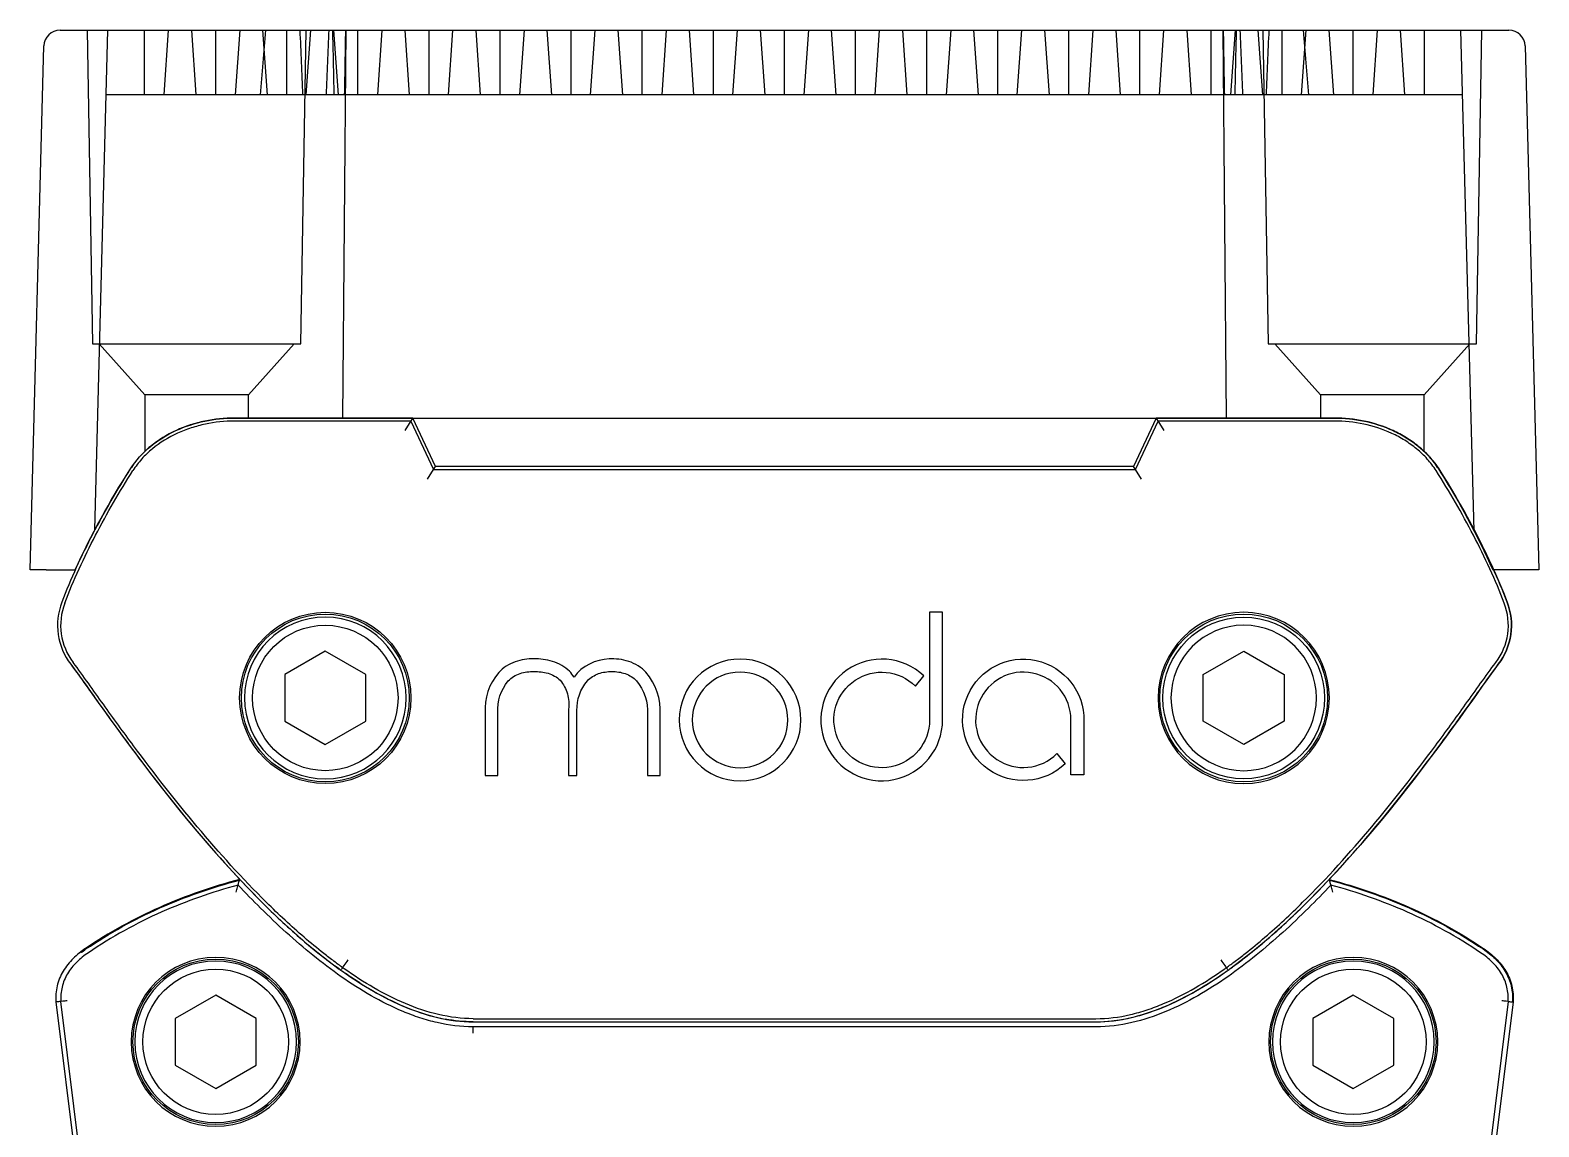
# Model space of a CAD drawing. Header units: inches. Extents: x 0.1 to 21.8, y 1.5 to 18.3.
# Drawn here: x 2.483 to 4.321, y 16.953 to 18.289 of the extents above; entities that cross this region are included whole.
import ezdxf

# ---------------------------------------------------------------- set-up
doc = ezdxf.new("R2010")
doc.units = ezdxf.units.IN
doc.header["$MEASUREMENT"] = 0
doc.layers.add('Graze 2.0', color=253, linetype='Continuous')
doc.layers.add('Honeycomb', color=7, linetype='Continuous', true_color=0xffffff)

msp = doc.modelspace()

# ---------------------------------------------------------------- linework, layer by layer
at = {"layer": 'Graze 2.0'}
for p, q in [((2.949153, 17.816477), (2.732175, 17.816477)), ((2.946745, 17.812697), (2.732175, 17.812697)), ((2.946874, 17.8129), (2.939351, 17.80109)), ((2.946745, 17.812697), (2.974283, 17.753642)), ((2.949153, 17.816477), (2.946874, 17.8129)), ((2.976691, 17.757422), (2.949153, 17.816477)), ((3.854665, 17.816477), (3.827127, 17.757422)), ((3.829535, 17.753642), (3.857072, 17.812697)), ((4.071643, 17.816477), (3.854665, 17.816477)), ((3.856943, 17.8129), (3.854665, 17.816477)), ((3.864467, 17.80109), (3.856943, 17.8129)), ((4.071643, 17.812697), (3.857072, 17.812697)), ((2.966888, 17.742035), (2.974412, 17.753845)), ((2.974283, 17.753642), (3.829535, 17.753642)), ((2.974412, 17.753845), (2.976691, 17.757422)), ((3.827127, 17.757422), (2.976691, 17.757422)), ((3.829406, 17.753845), (3.827127, 17.757422)), ((3.836929, 17.742035), (3.829406, 17.753845)), ((3.578584, 17.580134), (3.578584, 17.448724)), ((3.594485, 17.580134), (3.578584, 17.580134)), ((3.594485, 17.448724), (3.594485, 17.580134)), ((2.842523, 17.532326), (2.79331, 17.503913)), ((2.891736, 17.503913), (2.842523, 17.532326)), ((3.912082, 17.503913), (3.961294, 17.532326)), ((3.961294, 17.532326), (4.010507, 17.503913)), ((2.79331, 17.503913), (2.79331, 17.447087)), ((2.891736, 17.447087), (2.891736, 17.503913)), ((3.561418, 17.490005), (3.571499, 17.502381)), ((3.912082, 17.447087), (3.912082, 17.503913)), ((4.010507, 17.503913), (4.010507, 17.447087)), ((3.138791, 17.461932), (3.138791, 17.381011)), ((3.149041, 17.381011), (3.149041, 17.46036)), ((2.79331, 17.447087), (2.842523, 17.418674)), ((2.842523, 17.418674), (2.891736, 17.447087)), ((3.037204, 17.457055), (3.037204, 17.381011)), ((3.05276, 17.381011), (3.05276, 17.457435)), ((3.235026, 17.455737), (3.235026, 17.381011)), ((3.250577, 17.381011), (3.250577, 17.455188)), ((3.750857, 17.381959), (3.750857, 17.448913)), ((3.766725, 17.447595), (3.766725, 17.381959)), ((3.961294, 17.418674), (3.912082, 17.447087)), ((4.010507, 17.447087), (3.961294, 17.418674)), ((3.733771, 17.407778), (3.743837, 17.395414)), ((3.037204, 17.381011), (3.05276, 17.381011)), ((3.138791, 17.381011), (3.149041, 17.381011)), ((3.235026, 17.381011), (3.250577, 17.381011)), ((3.766725, 17.381959), (3.750857, 17.381959)), ((2.708995, 17.11346), (2.659783, 17.085047)), ((2.758208, 17.085047), (2.708995, 17.11346)), ((4.094822, 17.11346), (4.045609, 17.085047)), ((4.144035, 17.085047), (4.094822, 17.11346)), ((2.514329, 17.105219), (2.667033, 15.876481)), ((2.67296, 15.877319), (2.520288, 17.1058)), ((2.673159, 15.877347), (2.520488, 17.105819)), ((4.283529, 17.1058), (4.130857, 15.877319)), ((4.289488, 17.105219), (4.136784, 15.876481)), ((2.659783, 17.085047), (2.659783, 17.028221)), ((2.758208, 17.028221), (2.758208, 17.085047)), ((3.022587, 17.084798), (3.78123, 17.084798)), ((3.022587, 17.081018), (3.78123, 17.081018)), ((3.022587, 17.081018), (3.78123, 17.081018)), ((3.022587, 17.067162), (3.022587, 17.075033)), ((3.78123, 17.074833), (3.022587, 17.074833)), ((4.045609, 17.085047), (4.045609, 17.028221)), ((4.144035, 17.028221), (4.144035, 17.085047)), ((2.659783, 17.028221), (2.708995, 16.999808)), ((2.708995, 16.999808), (2.758208, 17.028221)), ((4.045609, 17.028221), (4.094822, 16.999808)), ((4.094822, 16.999808), (4.144035, 17.028221))]:
    msp.add_line(p, q, dxfattribs=at)
for centre, radius in [((2.842523, 17.4755), 0.104331), ((2.842523, 17.4755), 0.1022), ((3.961294, 17.4755), 0.1022), ((3.961294, 17.4755), 0.098425), ((2.842523, 17.4755), 0.088583), ((2.708995, 17.056634), 0.100737), ((4.094822, 17.056634), 0.100737), ((2.708995, 17.056634), 0.088583), ((4.094822, 17.056634), 0.088583)]:
    msp.add_circle(centre, radius, dxfattribs=at)
at = {"layer": 'Graze 2.0', "extrusion": (0, 0, -1)}
for centre, radius in [((-2.842523, 17.4755), 0.098425), ((-3.961294, 17.4755), 0.104331), ((-3.961294, 17.4755), 0.088583), ((-3.347839, 17.448723), 0.074121), ((-3.347839, 17.448723), 0.05822), ((-2.708995, 17.056634), 0.102867), ((-2.708995, 17.056634), 0.098425), ((-4.094822, 17.056634), 0.102867), ((-4.094822, 17.056634), 0.098425)]:
    msp.add_circle(centre, radius, dxfattribs=at)
at = {"layer": 'Graze 2.0'}
for centre, radius, start, end in [((2.595103, 17.564093), 0.07874, 159.079656, 217.187796), ((2.595103, 17.564093), 0.07874, 159.079656, 217.187796), ((2.595103, 17.564093), 0.074961, 159.079656, 217.187796), ((4.208714, 17.564093), 0.074961, 322.812204, 20.920344), ((4.208714, 17.564093), 0.07874, 322.812204, 20.920344), ((3.520365, 17.448724), 0.07412, 46.378915, 0.000036), ((3.107184, 17.461226), 0.070103, 139.548205, 183.411243), ((3.107787, 17.477131), 0.044617, 32.311824, 43.890986), ((3.177214, 17.459202), 0.073472, 356.867796, 40.400317), ((3.692795, 17.448913), 0.058062, 0, 314.889184)]:
    msp.add_arc(centre, radius, start, end, dxfattribs=at)
at = {"layer": 'Graze 2.0', "extrusion": (0, 0, -1)}
for centre, radius, start, end in [((-4.208714, 17.564093), 0.07874, 159.079656, 217.187796), ((-3.692795, 17.448913), 0.073942, 226.346442, 181.021275), ((-3.108023, 17.461025), 0.05538, 356.283525, 39.474674), ((-3.204182, 17.461156), 0.055147, 359.172828, 39.685672), ((-3.176351, 17.459009), 0.058767, 140.566498, 183.191887), ((-3.520365, 17.448724), 0.058219, 180, 134.840768)]:
    msp.add_arc(centre, radius, start, end, dxfattribs=at)
at = {"layer": 'Graze 2.0'}
for points, knots in [([(2.732175, 17.816477), (2.71978, 17.816477), (2.707553, 17.815215), (2.689671, 17.811461), (2.68378, 17.809897), (2.672143, 17.806106), (2.666374, 17.803867), (2.649515, 17.796133), (2.639011, 17.789714), (2.624747, 17.77796), (2.620247, 17.773677), (2.612059, 17.764554), (2.608334, 17.759688), (2.605025, 17.75448)], [0, 0, 0, 0, 0.25, 0.25, 0.375, 0.375, 0.5, 0.5, 0.75, 0.75, 0.875, 0.875, 1, 1, 1, 1]), ([(2.732175, 17.812697), (2.720039, 17.812697), (2.708069, 17.811461), (2.690578, 17.807789), (2.684818, 17.80626), (2.673446, 17.802555), (2.667813, 17.800369), (2.651365, 17.792823), (2.641138, 17.786569), (2.627289, 17.775157), (2.622928, 17.771005), (2.615004, 17.762176), (2.611407, 17.757475), (2.608215, 17.752453)], [0, 0, 0, 0, 0.25, 0.25, 0.375, 0.375, 0.5, 0.5, 0.75, 0.75, 0.875, 0.875, 1, 1, 1, 1]), ([(4.198792, 17.75448), (4.195486, 17.759683), (4.191766, 17.764543), (4.183591, 17.773655), (4.179101, 17.777932), (4.169606, 17.785762), (4.164616, 17.789313), (4.154203, 17.795763), (4.148756, 17.798673), (4.131961, 17.806392), (4.120263, 17.810176), (4.096129, 17.815244), (4.083941, 17.816477), (4.071643, 17.816477)], [0, 0, 0, 0, 0.125, 0.125, 0.25, 0.25, 0.375, 0.375, 0.5, 0.5, 0.75, 0.75, 1, 1, 1, 1]), ([(4.195603, 17.752453), (4.192414, 17.75747), (4.188821, 17.762166), (4.18091, 17.770983), (4.176558, 17.77513), (4.16734, 17.782731), (4.162488, 17.786185), (4.152351, 17.792465), (4.147041, 17.795301), (4.130656, 17.802832), (4.119223, 17.806532), (4.095615, 17.81149), (4.083685, 17.812697), (4.071643, 17.812697)], [0, 0, 0, 0, 0.125, 0.125, 0.25, 0.25, 0.375, 0.375, 0.5, 0.5, 0.75, 0.75, 1, 1, 1, 1]), ([(2.605025, 17.75448), (2.588681, 17.728764), (2.573356, 17.702416), (2.545231, 17.64836), (2.532433, 17.62067), (2.521553, 17.592208)], [0, 0, 0, 0, 0.5, 0.5, 1, 1, 1, 1]), ([(4.282264, 17.592208), (4.271384, 17.620669), (4.258587, 17.648357), (4.230464, 17.70241), (4.215133, 17.72877), (4.198792, 17.75448)], [0, 0, 0, 0, 0.5, 0.5, 1, 1, 1, 1]), ([(2.525084, 17.590859), (2.535901, 17.619157), (2.54864, 17.646723), (2.576654, 17.700564), (2.591925, 17.726823), (2.608215, 17.752453)], [0, 0, 0, 0, 0.5, 0.5, 1, 1, 1, 1]), ([(4.278733, 17.590859), (4.267916, 17.619156), (4.255178, 17.64672), (4.227167, 17.700558), (4.211888, 17.726829), (4.195603, 17.752453)], [0, 0, 0, 0, 0.5, 0.5, 1, 1, 1, 1]), ([(2.532374, 17.5165), (2.538697, 17.508166), (2.544761, 17.499639), (2.556934, 17.482622), (2.563004, 17.474101), (2.581289, 17.448593), (2.593577, 17.431659), (2.631022, 17.381301), (2.656764, 17.348265), (2.710503, 17.284219), (2.738462, 17.253182), (2.783093, 17.209064), (2.798436, 17.194766), (2.822174, 17.174341), (2.830216, 17.167698), (2.842505, 17.158026), (2.846639, 17.15485), (2.854376, 17.149066), (2.857979, 17.146457), (2.861589, 17.143858)], [0, 0, 0, 0, 0.06278875, 0.06278875, 0.12557751, 0.12557751, 0.25115501, 0.25115501, 0.50231002, 0.50231002, 0.75346503, 0.75346503, 0.87904254, 0.87904254, 0.94183129, 0.94183129, 0.97322567, 0.97322567, 1, 1, 1, 1]), ([(2.863753, 17.146957), (2.86016, 17.149544), (2.856603, 17.15212), (2.848928, 17.157858), (2.844819, 17.161014), (2.8326, 17.170631), (2.824601, 17.177239), (2.800977, 17.197565), (2.785697, 17.211805), (2.741226, 17.255765), (2.713339, 17.286719), (2.659719, 17.350624), (2.634022, 17.383602), (2.596627, 17.433892), (2.584354, 17.450805), (2.56608, 17.476298), (2.560012, 17.484816), (2.547831, 17.501844), (2.541763, 17.510377), (2.535385, 17.518784)], [0, 0, 0, 0, 0.02667398, 0.02667398, 0.0580716, 0.0580716, 0.12086682, 0.12086682, 0.24645728, 0.24645728, 0.49763818, 0.49763818, 0.74881909, 0.74881909, 0.87440955, 0.87440955, 0.93720477, 0.93720477, 1, 1, 1, 1]), ([(3.139941, 17.508063), (3.134736, 17.513136), (3.126897, 17.517723), (3.111854, 17.522262), (3.104329, 17.52311), (3.089067, 17.523206), (3.08119, 17.522206), (3.066241, 17.516933), (3.059057, 17.512004), (3.053838, 17.50671)], [0, 0, 0, 0, 0.25, 0.25, 0.5, 0.5, 0.75, 0.75, 1, 1, 1, 1]), ([(3.233166, 17.506821), (3.227907, 17.512302), (3.220065, 17.517437), (3.204323, 17.522623), (3.196162, 17.523433), (3.172055, 17.522274), (3.154994, 17.514564), (3.145496, 17.50098)], [0, 0, 0, 0, 0.25, 0.25, 0.5, 0.5, 1, 1, 1, 1]), ([(3.940064, 17.146957), (3.943663, 17.149548), (3.947225, 17.152129), (3.954914, 17.157877), (3.959032, 17.16104), (3.971277, 17.170679), (3.979296, 17.177306), (4.002989, 17.197698), (4.018262, 17.211941), (4.062666, 17.255848), (4.090533, 17.286781), (4.144136, 17.350671), (4.169835, 17.383654), (4.207217, 17.433929), (4.219485, 17.450835), (4.237751, 17.476317), (4.243816, 17.484831), (4.255992, 17.501853), (4.262058, 17.510383), (4.268432, 17.518784)], [0, 0, 0, 0, 0.02668085, 0.02668085, 0.05807824, 0.05807824, 0.12087302, 0.12087302, 0.24646259, 0.24646259, 0.49764173, 0.49764173, 0.74882086, 0.74882086, 0.87441043, 0.87441043, 0.93720522, 0.93720522, 1, 1, 1, 1]), ([(3.942241, 17.143867), (3.945853, 17.146467), (3.949457, 17.149078), (3.957204, 17.15487), (3.961346, 17.158052), (3.973662, 17.167747), (3.981723, 17.174408), (4.005531, 17.194899), (4.020867, 17.209201), (4.06543, 17.253266), (4.093369, 17.284282), (4.14709, 17.348312), (4.172834, 17.381353), (4.210267, 17.431696), (4.222549, 17.448622), (4.240827, 17.47412), (4.246894, 17.482638), (4.259063, 17.499648), (4.265125, 17.508171), (4.271443, 17.5165)], [0, 0, 0, 0, 0.02674934, 0.02674934, 0.05814452, 0.05814452, 0.12093488, 0.12093488, 0.24651562, 0.24651562, 0.49767708, 0.49767708, 0.74883854, 0.74883854, 0.87441927, 0.87441927, 0.93720963, 0.93720963, 1, 1, 1, 1]), ([(3.065275, 17.496232), (3.067346, 17.498265), (3.069572, 17.50008), (3.074418, 17.503154), (3.077079, 17.504407), (3.085264, 17.50712), (3.091105, 17.50775), (3.099682, 17.507671), (3.102534, 17.507483), (3.108225, 17.506832), (3.111097, 17.50634), (3.119384, 17.503977), (3.124419, 17.500961), (3.128754, 17.497099)], [0, 0, 0, 0, 0.125, 0.125, 0.25, 0.25, 0.5, 0.5, 0.625, 0.625, 0.75, 0.75, 1, 1, 1, 1]), ([(3.128754, 17.497099), (3.132745, 17.492214), (3.135709, 17.486546), (3.139063, 17.474554), (3.13953, 17.46819), (3.138791, 17.461932)], [0, 0, 0, 0, 0.5, 0.5, 1, 1, 1, 1]), ([(3.161743, 17.496372), (3.163722, 17.498307), (3.165837, 17.500051), (3.170424, 17.503039), (3.172936, 17.504284), (3.180697, 17.507005), (3.186259, 17.507681), (3.197173, 17.507716), (3.202712, 17.50695), (3.213072, 17.503333), (3.217832, 17.500292), (3.22174, 17.496337)], [0, 0, 0, 0, 0.125, 0.125, 0.25, 0.25, 0.5, 0.5, 0.75, 0.75, 1, 1, 1, 1]), ([(2.738239, 17.254547), (2.704999, 17.245487), (2.672305, 17.234409), (2.625026, 17.213495), (2.609608, 17.205835), (2.579499, 17.18906), (2.564892, 17.179944), (2.550558, 17.170385)], [0, 0, 0, 0, 0.5, 0.5, 0.75, 0.75, 1, 1, 1, 1]), ([(2.550995, 17.16973), (2.56529, 17.179263), (2.579856, 17.188354), (2.60988, 17.205088), (2.625254, 17.212731), (2.672396, 17.233598), (2.70485, 17.24463), (2.737993, 17.253664)], [0, 0, 0, 0, 0.25, 0.25, 0.5, 0.5, 1, 1, 1, 1]), ([(2.736297, 17.247598), (2.704529, 17.238788), (2.673348, 17.228106), (2.627695, 17.207912), (2.612449, 17.200337), (2.582679, 17.183751), (2.568227, 17.174733), (2.55399, 17.165239)], [0, 0, 0, 0, 0.49081826, 0.49081826, 0.74540913, 0.74540913, 1, 1, 1, 1]), ([(2.73392, 17.238965), (2.734498, 17.241079), (2.73509, 17.243233), (2.736016, 17.246588), (2.736342, 17.247758), (2.73636, 17.247824)], [0, 0, 0, 0, 0.5, 0.5, 1, 1, 1, 1]), ([(3.022587, 17.074833), (3.007622, 17.074833), (2.993065, 17.076737), (2.971748, 17.081653), (2.964721, 17.083637), (2.950814, 17.088209), (2.943921, 17.090806), (2.923754, 17.099231), (2.910857, 17.105725), (2.885872, 17.119994), (2.873782, 17.127764), (2.850198, 17.144249), (2.83868, 17.152981), (2.81633, 17.171056), (2.80547, 17.180412), (2.784234, 17.199621), (2.773857, 17.209473), (2.754391, 17.228727), (2.74528, 17.238122), (2.736298, 17.247598)], [0, 0, 0, 0, 0.12637049, 0.12637049, 0.18955574, 0.18955574, 0.25274099, 0.25274099, 0.37911148, 0.37911148, 0.50548197, 0.50548197, 0.63185247, 0.63185247, 0.75822296, 0.75822296, 0.88459345, 0.88459345, 1, 1, 1, 1]), ([(2.73636, 17.247824), (2.736575, 17.248596), (2.736789, 17.249368), (2.73721, 17.250874), (2.737415, 17.251609), (2.737826, 17.253078), (2.738032, 17.253813), (2.738239, 17.254547)], [0, 0, 0, 0, 0.34423901, 0.34423901, 0.67211951, 0.67211951, 1, 1, 1, 1]), ([(4.06752, 17.247598), (4.058535, 17.23812), (4.049422, 17.228723), (4.029956, 17.209469), (4.01958, 17.19962), (3.998357, 17.180414), (3.987502, 17.171059), (3.965165, 17.153), (3.953658, 17.144276), (3.91817, 17.119473), (3.893349, 17.104759), (3.852878, 17.087884), (3.839028, 17.083248), (3.810714, 17.076739), (3.796202, 17.074833), (3.78123, 17.074833)], [0, 0, 0, 0, 0.11540889, 0.11540889, 0.24177905, 0.24177905, 0.36814921, 0.36814921, 0.49451937, 0.49451937, 0.74725968, 0.74725968, 0.87362984, 0.87362984, 1, 1, 1, 1]), ([(4.067457, 17.247824), (4.067234, 17.248628), (4.06701, 17.249432), (4.066585, 17.250955), (4.066384, 17.251673), (4.065982, 17.25311), (4.06578, 17.253829), (4.065578, 17.254547)], [0, 0, 0, 0, 0.35857204, 0.35857204, 0.67928602, 0.67928602, 1, 1, 1, 1]), ([(4.065578, 17.254547), (4.09885, 17.245478), (4.131579, 17.234386), (4.1789, 17.213444), (4.194305, 17.205783), (4.224322, 17.189055), (4.238918, 17.179949), (4.253259, 17.170385)], [0, 0, 0, 0, 0.5, 0.5, 0.75, 0.75, 1, 1, 1, 1]), ([(4.065824, 17.253664), (4.098966, 17.244631), (4.131424, 17.233596), (4.178565, 17.21273), (4.193939, 17.205087), (4.223961, 17.188354), (4.238528, 17.179262), (4.252822, 17.16973)], [0, 0, 0, 0, 0.5, 0.5, 0.75, 0.75, 1, 1, 1, 1]), ([(4.069897, 17.238965), (4.06932, 17.241079), (4.068727, 17.243233), (4.067801, 17.246588), (4.067475, 17.247758), (4.067457, 17.247824)], [0, 0, 0, 0, 0.5, 0.5, 1, 1, 1, 1]), ([(4.249827, 17.165239), (4.235583, 17.174737), (4.221142, 17.183746), (4.191463, 17.200286), (4.176228, 17.207862), (4.130537, 17.228083), (4.099319, 17.23878), (4.06752, 17.247598)], [0, 0, 0, 0, 0.25458654, 0.25458654, 0.50917308, 0.50917308, 1, 1, 1, 1]), ([(2.550558, 17.170385), (2.545098, 17.166744), (2.539994, 17.162707), (2.530751, 17.153561), (2.526575, 17.14838), (2.52159, 17.13999), (2.520127, 17.137082), (2.51765, 17.131017), (2.516641, 17.127859), (2.514382, 17.118351), (2.513852, 17.111842), (2.514329, 17.105219)], [0, 0, 0, 0, 0.25, 0.25, 0.5, 0.5, 0.625, 0.625, 0.75, 0.75, 1, 1, 1, 1]), ([(2.55399, 17.165239), (2.548807, 17.161783), (2.544018, 17.157987), (2.535429, 17.149488), (2.531597, 17.144723), (2.527056, 17.137079), (2.525731, 17.134444), (2.523499, 17.128979), (2.522587, 17.126126), (2.520556, 17.117578), (2.520075, 17.111775), (2.520488, 17.105819)], [0, 0, 0, 0, 0.25054522, 0.25054522, 0.50109044, 0.50109044, 0.62636305, 0.62636305, 0.75163566, 0.75163566, 1, 1, 1, 1]), ([(4.283329, 17.105819), (4.283741, 17.111749), (4.28327, 17.117519), (4.28124, 17.126095), (4.280323, 17.128963), (4.278099, 17.134415), (4.276774, 17.137058), (4.273738, 17.14217), (4.272014, 17.144655), (4.268262, 17.14938), (4.266241, 17.151613), (4.259798, 17.157988), (4.255022, 17.161775), (4.249827, 17.165239)], [0, 0, 0, 0, 0.24835718, 0.24835718, 0.37363106, 0.37363106, 0.49890494, 0.49890494, 0.62417882, 0.62417882, 0.7494527, 0.7494527, 1, 1, 1, 1]), ([(4.252822, 17.16973), (4.258229, 17.166125), (4.26328, 17.162132), (4.27242, 17.153099), (4.276563, 17.147974), (4.283163, 17.136883), (4.285671, 17.130791), (4.288656, 17.11822), (4.289172, 17.111817), (4.288704, 17.105296)], [0, 0, 0, 0, 0.25, 0.25, 0.5, 0.5, 0.75, 0.75, 1, 1, 1, 1]), ([(4.253259, 17.170385), (4.258725, 17.16674), (4.263829, 17.162702), (4.270752, 17.155851), (4.27294, 17.153436), (4.277025, 17.148293), (4.278909, 17.145577), (4.28224, 17.139967), (4.283703, 17.137055), (4.286174, 17.130996), (4.287187, 17.127824), (4.289445, 17.118287), (4.289963, 17.111812), (4.289488, 17.105219)], [0, 0, 0, 0, 0.25, 0.25, 0.375, 0.375, 0.5, 0.5, 0.625, 0.625, 0.75, 0.75, 1, 1, 1, 1]), ([(2.86156, 17.143879), (2.861848, 17.144283), (2.862135, 17.144687), (2.862645, 17.145402), (2.862867, 17.145713), (2.863271, 17.14628), (2.863453, 17.146536), (2.863636, 17.146792)], [0, 0, 0, 0, 0.41591971, 0.41591971, 0.73627407, 0.73627407, 1, 1, 1, 1]), ([(2.863636, 17.146792), (2.863667, 17.146836), (2.864423, 17.147897), (2.866949, 17.15144), (2.868721, 17.153926), (2.870491, 17.156408)], [0, 0, 0, 0, 0.5, 0.5, 1, 1, 1, 1]), ([(3.022587, 17.084798), (3.008542, 17.084798), (2.994366, 17.086632), (2.966752, 17.093071), (2.953269, 17.09765), (2.926966, 17.108748), (2.914233, 17.115227), (2.889406, 17.129541), (2.877381, 17.137338), (2.865018, 17.146064), (2.864386, 17.146511), (2.863753, 17.146957)], [0, 0, 0, 0, 0.24667467, 0.24667467, 0.49334934, 0.49334934, 0.740024, 0.740024, 0.98669867, 0.98669867, 1, 1, 1, 1]), ([(3.78123, 17.084798), (3.795423, 17.084798), (3.809407, 17.086623), (3.830155, 17.091459), (3.837025, 17.093425), (3.850528, 17.097917), (3.857186, 17.100449), (3.876918, 17.10878), (3.889687, 17.115284), (3.914422, 17.12955), (3.926432, 17.137336), (3.938799, 17.146064), (3.939431, 17.14651), (3.940064, 17.146957)], [0, 0, 0, 0, 0.24667618, 0.24667618, 0.37001427, 0.37001427, 0.49335236, 0.49335236, 0.74002854, 0.74002854, 0.98670472, 0.98670472, 1, 1, 1, 1]), ([(3.933326, 17.156408), (3.935096, 17.153926), (3.936868, 17.151439), (3.939394, 17.147897), (3.94015, 17.146836), (3.940181, 17.146792)], [0, 0, 0, 0, 0.5, 0.5, 1, 1, 1, 1]), ([(3.942257, 17.143879), (3.941979, 17.144269), (3.941701, 17.14466), (3.941196, 17.145368), (3.940969, 17.145686), (3.940556, 17.146266), (3.940368, 17.146529), (3.940181, 17.146792)], [0, 0, 0, 0, 0.40207111, 0.40207111, 0.72934977, 0.72934977, 1, 1, 1, 1]), ([(2.86159, 17.143858), (2.862217, 17.143415), (2.862844, 17.142972), (2.875283, 17.134193), (2.887403, 17.126333), (2.91246, 17.111886), (2.925329, 17.105336), (2.951967, 17.094097), (2.96565, 17.089447), (2.993751, 17.082894), (3.008217, 17.081018), (3.022587, 17.081018)], [0, 0, 0, 0, 0.01310113, 0.01310113, 0.25982585, 0.25982585, 0.50655056, 0.50655056, 0.75327528, 0.75327528, 1, 1, 1, 1]), ([(3.78123, 17.081018), (3.795751, 17.081018), (3.810021, 17.082885), (3.831136, 17.087807), (3.838116, 17.089805), (3.851823, 17.094364), (3.858572, 17.096932), (3.878556, 17.105369), (3.891461, 17.111943), (3.916426, 17.126342), (3.92853, 17.13419), (3.940977, 17.142976), (3.941609, 17.143421), (3.94224, 17.143867)], [0, 0, 0, 0, 0.24670337, 0.24670337, 0.37005505, 0.37005505, 0.49340674, 0.49340674, 0.7401101, 0.7401101, 0.98681347, 0.98681347, 1, 1, 1, 1]), ([(2.520288, 17.1058), (2.519384, 17.105712), (2.51848, 17.105624), (2.516494, 17.105431), (2.515412, 17.105325), (2.514329, 17.105219)], [0, 0, 0, 0, 0.45508907, 0.45508907, 1, 1, 1, 1]), ([(2.528127, 17.106551), (2.526118, 17.10636), (2.524097, 17.106167), (2.521213, 17.105889), (2.520341, 17.105805), (2.520288, 17.1058)], [0, 0, 0, 0, 0.5, 0.5, 1, 1, 1, 1]), ([(4.283529, 17.1058), (4.283476, 17.105805), (4.282604, 17.105889), (4.279721, 17.106167), (4.277699, 17.10636), (4.275691, 17.106551)], [0, 0, 0, 0, 0.5, 0.5, 1, 1, 1, 1]), ([(4.283529, 17.1058), (4.284433, 17.105712), (4.285337, 17.105624), (4.287323, 17.105431), (4.288406, 17.105325), (4.289488, 17.105219)], [0, 0, 0, 0, 0.45508746, 0.45508746, 1, 1, 1, 1])]:
    msp.add_open_spline(points, degree=3, knots=knots, dxfattribs=at)
for points in [[(2.949153, 17.816477), (2.82775, 17.816477), (2.732174, 17.816477), (2.732175, 17.816477)], [(3.854664, 17.816477), (3.976067, 17.816477), (4.071643, 17.816477), (4.071642, 17.816477)], [(4.071643, 17.816477), (4.125473, 17.816477), (4.174624, 17.792507), (4.198792, 17.75448)], [(4.198792, 17.75448), (4.225119, 17.713058), (4.258324, 17.654833), (4.282264, 17.592208)], [(2.532374, 17.5165), (2.57269, 17.463362), (2.709713, 17.253052), (2.859528, 17.145339)], [(4.271443, 17.5165), (4.231128, 17.463362), (4.094104, 17.253052), (3.944289, 17.145339)], [(2.544833, 17.16532), (2.546832, 17.166858), (2.548891, 17.168327), (2.550995, 17.16973)], [(2.859273, 17.145518), (2.857717, 17.146637), (2.856167, 17.147764), (2.854621, 17.1489)], [(3.950207, 17.149643), (3.948264, 17.148209), (3.946312, 17.146788), (3.944352, 17.145379)], [(2.884692, 17.128311), (2.878724, 17.132087), (2.872836, 17.136005), (2.867018, 17.140043)], [(2.867402, 17.139781), (2.918927, 17.104099), (2.971784, 17.081018), (3.022587, 17.081018)], [(3.78123, 17.081018), (3.832033, 17.081018), (3.88489, 17.104099), (3.936415, 17.139781)], [(3.022587, 17.081018), (3.011089, 17.081018), (2.999816, 17.082183), (2.98872, 17.084267)]]:
    msp.add_open_spline(points, degree=3, dxfattribs=at)
at = {"layer": 'Honeycomb', "color": 250, "linetype": 'Continuous'}
for p, q in [((2.519423, 18.288918), (4.284394, 18.288918)), ((2.552454, 18.288918), (2.55912, 17.907023)), ((2.561871, 17.680223), (2.577811, 18.288918)), ((2.622427, 18.210182), (2.622427, 18.288918)), ((2.64612, 18.210182), (2.651625, 18.288918)), ((2.685343, 18.210182), (2.679837, 18.288918)), ((2.709036, 18.210182), (2.709036, 18.288918)), ((2.738235, 18.288918), (2.732729, 18.210182)), ((2.771952, 18.210182), (2.766446, 18.288918)), ((2.795645, 18.210182), (2.795645, 18.288918)), ((2.812649, 17.907023), (2.819315, 18.288918)), ((2.819338, 18.210182), (2.824844, 18.288918)), ((2.858561, 18.210182), (2.853055, 18.288918)), ((2.863827, 17.816477), (2.86795, 18.288918)), ((2.882254, 18.210182), (2.882254, 18.288918)), ((2.911453, 18.288918), (2.905947, 18.210182)), ((2.94517, 18.210182), (2.939664, 18.288918)), ((2.968863, 18.210182), (2.968863, 18.288918)), ((2.992556, 18.210182), (2.998062, 18.288918)), ((3.031779, 18.210182), (3.026274, 18.288918)), ((3.055472, 18.210182), (3.055472, 18.288918)), ((3.084671, 18.288918), (3.079165, 18.210182)), ((3.118388, 18.210182), (3.112883, 18.288918)), ((3.142081, 18.210182), (3.142081, 18.288918)), ((3.165774, 18.210182), (3.17128, 18.288918)), ((3.204997, 18.210182), (3.199492, 18.288918)), ((3.22869, 18.210182), (3.22869, 18.288918)), ((3.257889, 18.288918), (3.252383, 18.210182)), ((3.291607, 18.210182), (3.286101, 18.288918)), ((3.3153, 18.210182), (3.3153, 18.288918)), ((3.338993, 18.210182), (3.344498, 18.288918)), ((3.378216, 18.210182), (3.37271, 18.288918)), ((3.401909, 18.210182), (3.401909, 18.288918)), ((3.431107, 18.288918), (3.425602, 18.210182)), ((3.464825, 18.210182), (3.459319, 18.288918)), ((3.488518, 18.210182), (3.488518, 18.288918)), ((3.512211, 18.210182), (3.517716, 18.288918)), ((3.551434, 18.210182), (3.545928, 18.288918)), ((3.575127, 18.210182), (3.575127, 18.288918)), ((3.604326, 18.288918), (3.59882, 18.210182)), ((3.638043, 18.210182), (3.632537, 18.288918)), ((3.661736, 18.210182), (3.661736, 18.288918)), ((3.685429, 18.210182), (3.690935, 18.288918)), ((3.724652, 18.210182), (3.719146, 18.288918)), ((3.748345, 18.210182), (3.748345, 18.288918)), ((3.777544, 18.288918), (3.772038, 18.210182)), ((3.811261, 18.210182), (3.805755, 18.288918)), ((3.834954, 18.210182), (3.834954, 18.288918)), ((3.858647, 18.210182), (3.864153, 18.288918)), ((3.89787, 18.210182), (3.892365, 18.288918)), ((3.921563, 18.210182), (3.921563, 18.288918)), ((3.935868, 18.288918), (3.939991, 17.816477)), ((3.950762, 18.288918), (3.945256, 18.210182)), ((3.984479, 18.210182), (3.978974, 18.288918)), ((3.984503, 18.288918), (3.991169, 17.907023)), ((4.008172, 18.210182), (4.008172, 18.288918)), ((4.031865, 18.210182), (4.037371, 18.288918)), ((4.071088, 18.210182), (4.065583, 18.288918)), ((4.094781, 18.210182), (4.094781, 18.288918)), ((4.12398, 18.288918), (4.118474, 18.210182)), ((4.157698, 18.210182), (4.152192, 18.288918)), ((4.181391, 18.210182), (4.181391, 18.288918)), ((4.241946, 17.678978), (4.225974, 18.288918)), ((4.244697, 17.907023), (4.251363, 18.288918)), ((2.483031, 17.631448), (2.499746, 18.269749)), ((4.304071, 18.269749), (4.320786, 17.631448)), ((2.622427, 18.210182), (2.575749, 18.210182)), ((2.685343, 18.210182), (2.622427, 18.210182)), ((2.732729, 18.210182), (2.685343, 18.210182)), ((2.795645, 18.210182), (2.732729, 18.210182)), ((2.858561, 18.210182), (2.795645, 18.210182)), ((2.905947, 18.210182), (2.858561, 18.210182)), ((2.968863, 18.210182), (2.905947, 18.210182)), ((3.031779, 18.210182), (2.968863, 18.210182)), ((3.079165, 18.210182), (3.031779, 18.210182)), ((3.142081, 18.210182), (3.079165, 18.210182)), ((3.204997, 18.210182), (3.142081, 18.210182)), ((3.252383, 18.210182), (3.204997, 18.210182)), ((3.3153, 18.210182), (3.252383, 18.210182)), ((3.378216, 18.210182), (3.3153, 18.210182)), ((3.425602, 18.210182), (3.378216, 18.210182)), ((3.488518, 18.210182), (3.425602, 18.210182)), ((3.551434, 18.210182), (3.488518, 18.210182)), ((3.59882, 18.210182), (3.551434, 18.210182)), ((3.661736, 18.210182), (3.59882, 18.210182)), ((3.724652, 18.210182), (3.661736, 18.210182)), ((3.772038, 18.210182), (3.724652, 18.210182)), ((3.834954, 18.210182), (3.772038, 18.210182)), ((3.89787, 18.210182), (3.834954, 18.210182)), ((3.945256, 18.210182), (3.89787, 18.210182)), ((4.008172, 18.210182), (3.945256, 18.210182)), ((4.071088, 18.210182), (4.008172, 18.210182)), ((4.118474, 18.210182), (4.071088, 18.210182)), ((4.181391, 18.210182), (4.118474, 18.210182)), ((4.228036, 18.210182), (4.181391, 18.210182)), ((2.55912, 17.907023), (2.685884, 17.907023)), ((2.566994, 17.907023), (2.622896, 17.844909)), ((2.685884, 17.907023), (2.812649, 17.907023)), ((2.748873, 17.844909), (2.804775, 17.907023)), ((3.991169, 17.907023), (4.117933, 17.907023)), ((3.999042, 17.907023), (4.054944, 17.844909)), ((4.117933, 17.907023), (4.244697, 17.907023)), ((4.180921, 17.844909), (4.236824, 17.907023)), ((2.622896, 17.844909), (2.622896, 17.776575)), ((2.748873, 17.844909), (2.622896, 17.844909)), ((2.748873, 17.816477), (2.748873, 17.844909)), ((4.054944, 17.844909), (4.054944, 17.816477)), ((4.180921, 17.844909), (4.054944, 17.844909)), ((4.180921, 17.776567), (4.180921, 17.844909)), ((2.732214, 17.816477), (4.071603, 17.816477)), ((2.502708, 17.631448), (2.483031, 17.631448)), ((2.502708, 17.631448), (2.537975, 17.631448)), ((4.301109, 17.631448), (4.264618, 17.631448)), ((4.320786, 17.631448), (4.301109, 17.631448))]:
    msp.add_line(p, q, dxfattribs=at)
for centre, start, end in [((2.519423, 18.269234), 90, 178.5), ((4.284394, 18.269234), 1.5, 90)]:
    msp.add_arc(centre, 0.019684, start, end, dxfattribs=at)
at = {"layer": 'Honeycomb', "color": 250, "linetype": 'Continuous', "extrusion": (6.12303e-17, 0, -1)}
msp.add_arc((-3.408655, 17.252326), 0.936166, 147.561197, 156.11054, dxfattribs=at)
at = {"layer": 'Honeycomb', "color": 250, "linetype": 'Continuous', "extrusion": (6.12303e-17, -3.85186e-34, -1)}
msp.add_ellipse((2.6982, 20.042516), major_axis=(0.099041, 2.822497), ratio=0.06001132, start_param=2.23908068, end_param=2.27520613, dxfattribs=at)
at = {"layer": 'Honeycomb', "color": 250, "linetype": 'Continuous', "extrusion": (6.12303e-17, -2.31112e-33, -1)}
msp.add_ellipse((2.67475, 17.872919), major_axis=(-0.08954, 2.551733), ratio=0.06001133, start_param=1.40914579, end_param=1.44034448, dxfattribs=at)
at = {"layer": 'Honeycomb', "color": 250, "linetype": 'Continuous', "extrusion": (6.12303e-17, 0, -1)}
msp.add_ellipse((2.697372, 18.521941), major_axis=(0.092382, 2.632729), ratio=0.0600113, start_param=1.65731666, end_param=1.68738556, dxfattribs=at)
at = {"layer": 'Honeycomb', "color": 250, "linetype": 'Continuous', "extrusion": (6.12303e-17, -7.70372e-34, -1)}
msp.add_ellipse((2.674211, 18.863466), major_axis=(-0.093878, 2.675351), ratio=0.06001129, start_param=1.78934388, end_param=1.819582, dxfattribs=at)
at = {"layer": 'Honeycomb', "color": 250, "linetype": 'Continuous', "extrusion": (6.12303e-17, 4.23705e-33, -1)}
msp.add_ellipse((2.696833, 17.531395), major_axis=(0.088044, 2.50911), ratio=0.06001132, start_param=1.26199671, end_param=1.29474848, dxfattribs=at)
at = {"layer": 'Honeycomb', "color": 250, "linetype": 'Continuous', "extrusion": (6.12303e-17, 3.85186e-34, -1)}
for centre, major_axis, ratio, start_param, end_param in [((4.106984, 17.531395), (-0.088045, 2.50911), 0.06001132, 4.98843686, 5.02118862), ((4.129606, 18.863466), (0.093878, 2.675351), 0.06001129, 4.46360332, 4.49384144)]:
    msp.add_ellipse(centre, major_axis=major_axis, ratio=ratio, start_param=start_param, end_param=end_param, dxfattribs=at)
at = {"layer": 'Honeycomb', "color": 250, "linetype": 'Continuous', "extrusion": (6.12303e-17, -1.54074e-33, -1)}
msp.add_ellipse((4.106445, 18.521942), major_axis=(-0.092382, 2.632731), ratio=0.06001135, start_param=4.59579967, end_param=4.62586855, dxfattribs=at)
at = {"layer": 'Honeycomb', "color": 250, "linetype": 'Continuous', "extrusion": (6.12303e-17, 1.54074e-33, -1)}
msp.add_ellipse((4.129067, 17.87292), major_axis=(0.08954, 2.551731), ratio=0.06001129, start_param=4.84284071, end_param=4.87403942, dxfattribs=at)
at = {"layer": 'Honeycomb', "color": 250, "linetype": 'Continuous', "extrusion": (6.12303e-17, 2.6963e-33, -1)}
msp.add_ellipse((4.105617, 20.042516), major_axis=(-0.099041, 2.822498), ratio=0.06001132, start_param=4.00797914, end_param=4.04410459, dxfattribs=at)
at = {"layer": 'Honeycomb', "color": 250, "linetype": 'Continuous'}
for points, knots in [([(2.605071, 17.754484), (2.611676, 17.764875), (2.619881, 17.773894), (2.638953, 17.789651), (2.649501, 17.796093), (2.671799, 17.806351), (2.683699, 17.810198), (2.70764, 17.815225), (2.719822, 17.816477), (2.732214, 17.816477)], [0, 0, 0, 0, 0.25, 0.25, 0.5, 0.5, 0.75, 0.75, 1, 1, 1, 1]), ([(4.071603, 17.816477), (4.083925, 17.816477), (4.096267, 17.815212), (4.120205, 17.810174), (4.132007, 17.806356), (4.148746, 17.798656), (4.154151, 17.795775), (4.164574, 17.789319), (4.169625, 17.785715), (4.183861, 17.773961), (4.192091, 17.764954), (4.198746, 17.754484)], [0, 0, 0, 0, 0.25, 0.25, 0.5, 0.5, 0.625, 0.625, 0.75, 0.75, 1, 1, 1, 1])]:
    msp.add_open_spline(points, degree=3, knots=knots, dxfattribs=at)
msp.add_open_spline([(2.537975, 17.631448), (2.5572, 17.674071), (2.579991, 17.715022), (2.605071, 17.754484)], degree=3, dxfattribs=at)

doc.saveas('drawing.dxf')
